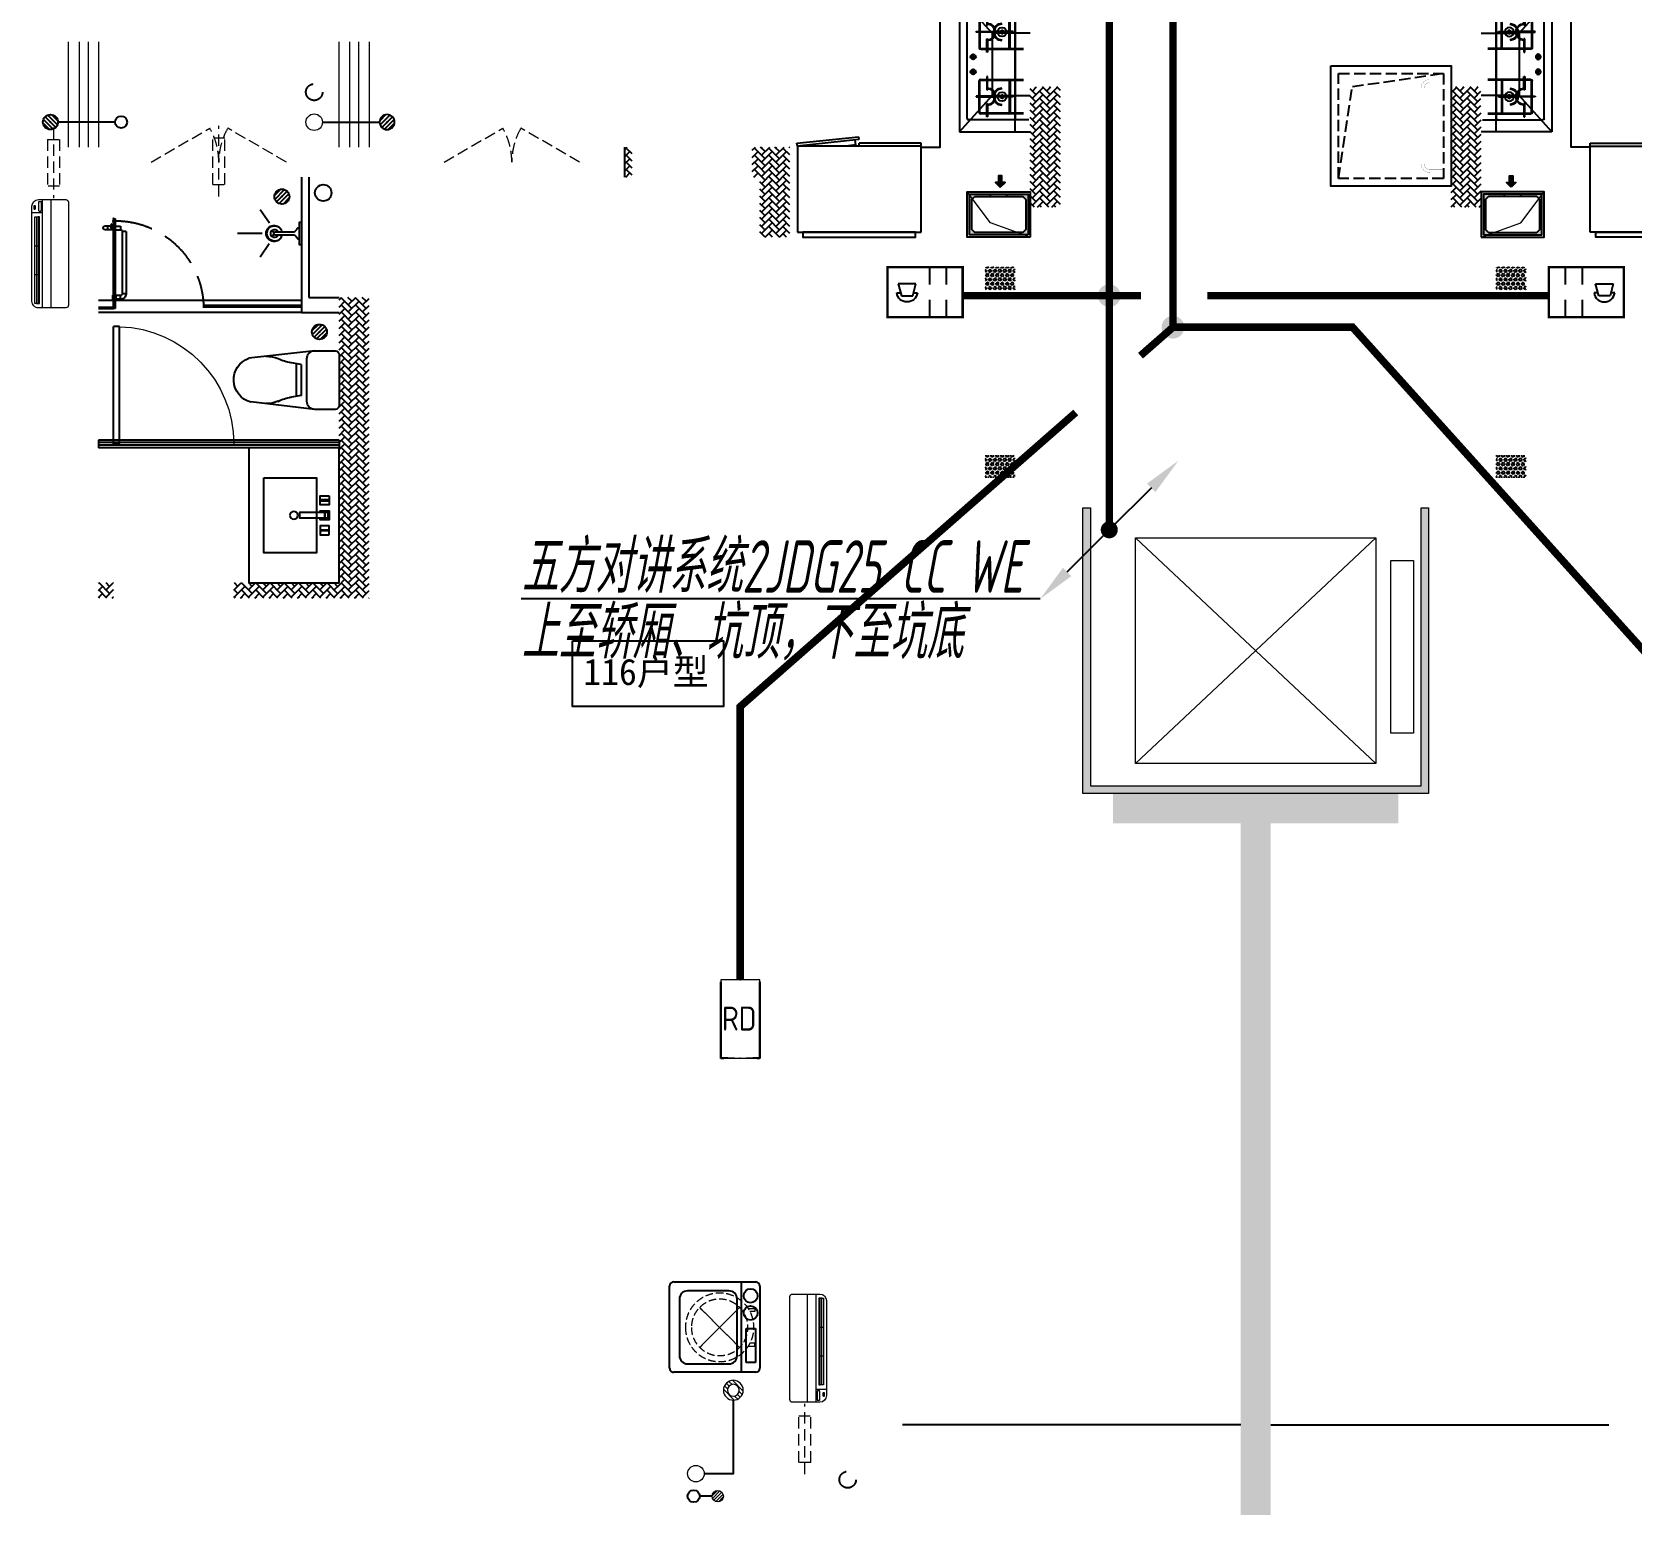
# Model space of a CAD drawing. Extents: x 3002737 to 4077523, y -995787 to -7267.
# Drawn here: x 3436011 to 3446658, y -929243 to -919378 of the extents above; entities that cross this region are included whole.
import ezdxf
from ezdxf.enums import TextEntityAlignment as Align

# ---------------------------------------------------------------- set-up
doc = ezdxf.new("R2010")
doc.units = 0
doc.header["$LTSCALE"] = 1000
doc.header["$MEASUREMENT"] = 0
for name, pattern in [('$1$DASH', [0.35, 0.25, -0.1]), ('__DASH', [0.35, 0.25, -0.1]), ('DASH', [0.35, 0.25, -0.1]), ('HIDDEN', [0.375, 0.25, -0.125])]:
    doc.linetypes.add(name, pattern=pattern)
doc.layers.get('0').update_dxf_attribs({"linetype": 'CONTINUOUS'})
for name, color, linetype in [('!!电气', 1, 'CONTINUOUS'), ('3.5方案汇报，与郭总、侯月琴确定户型_t8$0$2020.03.04 -1安徽标准化洋房户型(UA）_t8_t8$0$看线', 154, 'CONTINUOUS'), ('AH-FURNITURE', 1, 'CONTINUOUS'), ('CURTWALL', 4, 'CONTINUOUS'), ('DIM-照明', 7, 'CONTINUOUS'), ('EQUIP-安防', 3, 'CONTINUOUS'), ('IP-bath&kitchen-JOHNSON', 4, 'CONTINUOUS'), ('LVTRY', 252, 'CONTINUOUS'), ('LWIRE', 4, 'CONTINUOUS'), ('P-bath&kitchen-JOHNSON', 4, 'CONTINUOUS'), ('VPIPE-中水', 122, 'CONTINUOUS'), ('VPIPE-凝结', 150, 'CONTINUOUS'), ('VPIPE-雨水', 4, 'DASH'), ('WIRE-安防', 4, 'CONTINUOUS'), ('WIRE-综合布线', 5, 'DASH'), ('保温', 6, 'CONTINUOUS'), ('建筑-排气道', 252, 'CONTINUOUS')]:
    doc.layers.add(name, color=color, linetype=linetype)
for name, color, linetype, lineweight in [('3.5方案汇报，与郭总、侯月琴确定户型_t8$0$STAIR', 2, 'CONTINUOUS', 18), ('EQUIP-消防', 3, 'CONTINUOUS', 20), ('EQUIP_地漏', 7, 'CONTINUOUS', 18), ('PUB_HATCH', 8, 'CONTINUOUS', 9), ('VPIPE-废水', 31, 'TG_F', 18), ('WINDOW', 146, 'CONTINUOUS', 20), ('填充', 251, 'CONTINUOUS', 5), ('平面-栏杆', 56, 'CONTINUOUS', 15), ('平面-看线', 252, 'CONTINUOUS', 15), ('平面-空调室内机', 176, 'CONTINUOUS', 9), ('平面-空调预留孔', 252, 'CONTINUOUS', 15), ('立面-洞口示意', 252, 'CONTINUOUS', 13), ('粉刷', 251, 'CONTINUOUS', 9)]:
    doc.layers.add(name, color=color, linetype=linetype, lineweight=lineweight)
doc.styles.add('_TEL_DIM', font='SIMPLEX', dxfattribs={"width": 0.8, "height": 3.5, "bigfont": 'HZTXT'})
doc.styles.add('DIM_FONT', font='SIMPLEX', dxfattribs={"width": 0.7, "bigfont": 'GBCBIG'})
doc.styles.add('HZTXT', font='gbeitc.shx', dxfattribs={"width": 0.8, "height": 400, "bigfont": 'hztxt.shx'})
doc.styles.get("Standard").update_dxf_attribs({"font": 'gbenor.shx', "bigfont": 'gbcbig.shx'})
doc.styles.add('TG_LINETYPE', font='SIMPLEX', dxfattribs={"width": 0.8, "height": 3, "bigfont": 'HZTXT'})
doc.styles.add('黑体', font='simhei.ttf')
doc.linetypes.add('TG_F', pattern='A,2,-0.3,["F",TG_LINETYPE,S=0.1,R=0,X=-0.23,Y=-0.15],0', length=2.3)
pattern_1 = [(45, (0, 0), (0, 47.4157523), [100.584, -33.528]), (135, (23.708, 23.708), (3e-15, 47.4157523), [100.584, -33.528])]
pattern_2 = [(90, (0, 0), (-16.49778, 1e-15), [9.525, -19.05]), (210, (0, 0), (8.24889, -14.2874966), [9.525, -19.05]), (150, (6e-16, 9.525), (-8.24889, -14.2874966), [9.525, -19.05])]

# ---------------------------------------------------------------- blocks, each defined once
blk = doc.blocks.new('$lvtry$00000171')
for p, q in [((-74, 11), (-11, 74)), ((-70, -27), (27, 70)), ((-53, -53), (53, 53)), ((-27, -70), (70, 27)), ((11, -74), (74, -11))]:
    blk.add_line(p, q)
blk.add_circle((0, 0), 75)
blk.add_point((0, 0))
blk = doc.blocks.new('DSGDFGF')
blk.add_hatch(color=252).paths.add_polyline_path([(677792, 343576), (677791, 343579), (677783, 343575), (677784, 343572)])
at = {"color": 252}
for p, q in [((677781, 343575), (677793, 343580)), ((677782, 343575), (677782, 343575)), ((677782, 343575), (677784, 343572)), ((677784, 343572), (677793, 343576)), ((677787, 343578), (677787, 343539)), ((677791, 343579), (677793, 343580)), ((677791, 343579), (677793, 343576)), ((677793, 343568), (677782, 343568)), ((677793, 343567), (677782, 343567)), ((677782, 343567), (677782, 343547)), ((677782, 343559), (677784, 343558)), ((677784, 343558), (677782, 343558)), ((677793, 343559), (677791, 343558)), ((677791, 343558), (677793, 343558)), ((677792, 343567), (677792, 343545)), ((676441, 342779), (676376, 342844)), ((676458, 342790), (676387, 342861)), ((676469, 342807), (676404, 342872)), ((676472, 342832), (676429, 342875)), ((677752, 342860), (677792, 342860)), ((677752, 342080), (677752, 342860)), ((677792, 342080), (677792, 342860)), ((676415, 342776), (676373, 342818)), ((676292, 342675), (676292, 342335)), ((676452, 342700), (676317, 342700)), ((676452, 342700), (676892, 342650)), ((676505, 342363), (676505, 342647)), ((676544, 342608), (676622, 342622)), ((676544, 342608), (676544, 342402)), ((676576, 342614), (676576, 342396)), ((676317, 342310), (676452, 342310)), ((676452, 342310), (676879, 342359)), ((676544, 342402), (676622, 342388)), ((677792, 342080), (677752, 342080))]:
    blk.add_line(p, q, dxfattribs=at)
for points in [[(676792, 341855), (676442, 341855), (676442, 341356), (676792, 341356)], [(676357, 341735), (676357, 341675), (676417, 341675), (676417, 341735)], [(676412, 341708), (676412, 341702), (676362, 341702), (676362, 341708)], [(676387, 341585), (676387, 341625), (676367, 341625), (676367, 341585)], [(676387, 341625), (676387, 341585), (676552, 341585), (676552, 341625)], [(676357, 341475), (676357, 341535), (676417, 341535), (676417, 341475)], [(676412, 341502), (676412, 341508), (676362, 341508), (676362, 341502)]]:
    blk.add_lwpolyline(points, close=True, dxfattribs=at)
blk.add_lwpolyline([(676417, 341625), (676417, 341635), (676357, 341635), (676357, 341575), (676417, 341575), (676417, 341585)], dxfattribs=at)
blk.add_circle((676593, 341605), 26, dxfattribs=at)
for centre, radius, start, end in [((677781, 343574), 1, 111.5266, 175.7652), ((677816, 343571), 24, 160.7609, 187.0487), ((677793, 343579), 0.5, 340.7609, 112.533), ((677793, 343579), 1.17, 340.0401, 112.533), ((677814, 343571), 20.6, 160.0401, 190.8473), ((677801, 343574), 20.5, 177.9915, 196.9003), ((677793, 343562), 13.5, 155.1524, 208.9779), ((677782, 343574), 0.5, 112.733, 178.0542), ((677801, 343574), 19.5, 177.4658, 196.2484), ((677796, 343562), 14.6, 161.8973, 193.7147), ((677791, 343560), 9.42, 188.0154, 204.2283), ((677782, 343556), 0.5, 208.9779, 24.2283), ((677781, 343561), 11.7, 335.4186, 349.5177), ((677792, 343555), 0.5, 155.4186, 330.1502), ((677781, 343562), 13.4, 330.1502, 25.0815), ((677781, 343562), 12.4, 343.9451, 21.3478), ((676317, 342675), 25, 90, 180), ((676452, 342647), 53.3, 0, 90), ((676566, 342910), 294, 278.5172, 296.4631), ((676779, 342439), 224, 90, 111.4798), ((676840, 342506), 153, 285.0773, 70.1181), ((676317, 342335), 25, 180, 270), ((676452, 342363), 53.3, 270, 0), ((676566, 342100), 294, 63.5369, 81.4828), ((676779, 342572), 224, 248.5202, 270)]:
    blk.add_arc(centre, radius, start, end, dxfattribs=at)
at = {"color": 252, "lineweight": 13}
blk.add_arc((677772, 342080), 780, 91.4693, 180, dxfattribs=at)
at = {"color": 252, "extrusion": (0, 0, -1)}
blk.add_ellipse((676422, 342825), major_axis=(-35.4, 35.4), ratio=1, start_param=5.497787, end_param=11.780972, dxfattribs=at)
at = {"color": 252}
blk.add_open_spline([(677782, 343547), (677783, 343546), (677785, 343545), (677788, 343549), (677791, 343547), (677792, 343545)], degree=3, knots=[0, 0, 0, 0, 3.066329, 6.218313, 11.124135, 11.124135, 11.124135, 11.124135], dxfattribs=at)
blk.add_point((676422, 342825), dxfattribs=at)
at = {"layer": 'CURTWALL', "color": 252}
for p, q in [((676292, 342105), (677892, 342105)), ((676292, 342105), (676292, 342055)), ((676292, 342089), (677892, 342089)), ((677892, 342105), (677892, 342055)), ((676292, 342072), (677892, 342072)), ((676292, 342055), (677892, 342055))]:
    blk.add_line(p, q, dxfattribs=at)
at = {"layer": 'IP-bath&kitchen-JOHNSON', "color": 252}
for p, q in [((676492, 343855), (676492, 343055)), ((676542, 343855), (676542, 342955)), ((676755, 343549), (676817, 343638)), ((676542, 343554), (676542, 343407)), ((676716, 343491), (676592, 343491)), ((676716, 343470), (676592, 343470)), ((676804, 343480), (676967, 343480)), ((676756, 343412), (676817, 343323)), ((676492, 343055), (676292, 343055)), ((676542, 342955), (676292, 342955)), ((676542, 343035), (677892, 343035)), ((676542, 343000), (677192, 343000)), ((676542, 342990), (677192, 342990)), ((676542, 342955), (677892, 342955)), ((677192, 342990), (677192, 343000)), ((677892, 342990), (677792, 342990)), ((677792, 342980), (677792, 342990)), ((677892, 342980), (677792, 342980))]:
    blk.add_line(p, q, dxfattribs=at)
blk.add_lwpolyline([(676542, 343554), (676558, 343554), (676558, 343407), (676542, 343407)], dxfattribs=at)
for points in [[(676573, 343507, 0.364142), (676558, 343518, 0.020495)], [(676592, 343491, -0.21439), (676573, 343507, -7.649644)], [(676592, 343470, 0.214893), (676573, 343454, 7.649644)], [(676573, 343454, -0.364142), (676558, 343443, -0.020495)]]:
    blk.add_lwpolyline(points, format="xyb", dxfattribs=at)
blk.add_arc((676716, 343480), 10.5, 270.0085, 90.0085, dxfattribs=at)
for centre, major_axis, ratio, start_param, end_param in [((676724, 343480), (0, 53.6), 0.987577, 1.76809, 7.656688), ((676721, 343480), (0, -51), 0.990052, -1.36297, 4.504563), ((676720, 343480), (0, -26.8), 0.994812, -1.167677, 4.309269), ((676707, 343493), (-1.43, 0), 0.85, 4.712389, 10.995574), ((676707, 343468), (-1.43, 0), 0.85, -1.570796, 4.712389), ((676732, 343493), (-1.43, 0), 0.85, 4.712389, 10.995574), ((676732, 343468), (-1.43, 0), 0.85, 4.712389, 10.995574)]:
    blk.add_ellipse(centre, major_axis=major_axis, ratio=ratio, start_param=start_param, end_param=end_param, dxfattribs=at)
at = {"layer": 'LVTRY', "color": 252}
for p, q in [((676292, 341155), (676292, 342055)), ((676292, 342055), (676892, 342055)), ((676892, 342055), (676892, 341155)), ((676892, 341155), (676292, 341155))]:
    blk.add_line(p, q, dxfattribs=at)
at = {"layer": 'P-bath&kitchen-JOHNSON', "color": 252}
for p, q in [((677709, 343494), (677709, 343078)), ((677709, 343494), (677735, 343494)), ((677735, 343494), (677735, 343078)), ((677745, 343529), (677745, 343504)), ((677777, 343529), (677745, 343529)), ((677777, 343504), (677745, 343504)), ((677792, 343567), (677782, 343567)), ((677782, 343567), (677782, 342980)), ((677782, 343542), (677789, 343542)), ((677782, 343512), (677782, 343542)), ((677782, 343512), (677789, 343512)), ((677785, 343542), (677787, 343540)), ((677785, 343523), (677785, 343542)), ((677785, 343531), (677785, 343512)), ((677785, 343512), (677787, 343515)), ((677787, 343525), (677787, 343540)), ((677787, 343525), (677787, 343515)), ((677789, 343542), (677790, 343541)), ((677789, 343540), (677789, 343542)), ((677789, 343515), (677789, 343512)), ((677789, 343512), (677790, 343514)), ((677790, 343540), (677790, 343541)), ((677790, 343515), (677790, 343514)), ((677792, 342980), (677792, 343567)), ((677799, 343529), (677853, 343529)), ((677799, 343504), (677853, 343504)), ((677804, 343542), (677807, 343542)), ((677804, 343542), (677804, 343512)), ((677804, 343512), (677807, 343512)), ((677807, 343542), (677809, 343540)), ((677807, 343542), (677807, 343525)), ((677807, 343512), (677807, 343530)), ((677807, 343512), (677809, 343515)), ((677809, 343515), (677809, 343540)), ((677830, 343504), (677830, 343529)), ((677709, 343078), (677735, 343078)), ((677745, 343042), (677745, 343068)), ((677745, 343068), (677777, 343068)), ((677779, 343070), (677777, 343068)), ((677777, 343068), (677777, 343042)), ((677779, 343070), (677779, 343040)), ((677782, 343070), (677779, 343070)), ((677782, 343070), (677782, 343040)), ((677793, 343070), (677796, 343070)), ((677793, 343040), (677793, 343070)), ((677796, 343040), (677796, 343070)), ((677796, 343070), (677798, 343068)), ((677798, 343042), (677798, 343068)), ((677745, 343042), (677777, 343042)), ((677779, 343040), (677777, 343042)), ((677782, 343040), (677779, 343040)), ((677782, 342980), (677792, 342980)), ((677793, 343040), (677796, 343040))]:
    blk.add_line(p, q, dxfattribs=at)
at = {"layer": 'P-bath&kitchen-JOHNSON', "color": 252, "linetype": 'DASH'}
blk.add_arc((677779, 342978), 586, 89.7967, 179.3922, dxfattribs=at)
at = {"layer": 'P-bath&kitchen-JOHNSON', "color": 252}
blk.add_arc((677845, 343517), 15.3, 304.053, 55.9616, dxfattribs=at)
for centre, major_axis, start_param, end_param in [((677745, 343494), (0, 10.4), 0, 1.570796), ((677745, 343078), (0, 35.7), 1.570796, 3.141593), ((677745, 343078), (0, 10.4), 1.570796, 3.141593)]:
    blk.add_ellipse(centre, major_axis=major_axis, ratio=1, start_param=start_param, end_param=end_param, dxfattribs=at)
at = {"layer": 'LVTRY', "color": 252, "xscale": -0.6666666667107826, "yscale": 0.6666666667107826}
blk.add_blockref('$lvtry$00000171', (676672, 343725), dxfattribs=at)
blk = doc.blocks.new('rtyg7uyhg')
at = {"layer": 'LVTRY'}
for p, q in [((194235, 45489), (193621, 45489)), ((193590, 45458), (193590, 45069)), ((193682, 45407), (193888, 45407)), ((193896, 45430), (193858, 45326)), ((193875, 45316), (193946, 45401)), ((193926, 45440), (193940, 45432)), ((194112, 45407), (194173, 45407)), ((194265, 45069), (194265, 45458)), ((193621, 45131), (193621, 45346)), ((193858, 45326), (193875, 45316)), ((194010, 45346), (194010, 45131)), ((194051, 45131), (194051, 45346)), ((194235, 45346), (194235, 45131)), ((193621, 45039), (194235, 45039)), ((193948, 45069), (193682, 45069)), ((194173, 45069), (194112, 45069))]:
    blk.add_line(p, q, dxfattribs=at)
for centre, radius in [((193866, 45438), 20.5), ((193989, 45438), 20.5), ((194071, 45438), 20.5), ((193815, 45238), 25.6), ((194137, 45238), 25.6)]:
    blk.add_circle(centre, radius, dxfattribs=at)
for centre, radius, start, end in [((193621, 45458), 30.7, 90, 180), ((194235, 45458), 30.7, 360, 90), ((193682, 45346), 61.4, 90, 180), ((193916, 45423), 20.5, 60, 159.4623), ((193930, 45414), 20.5, 320.5377, 60), ((193948, 45346), 61.4, 360, 90), ((194112, 45346), 61.4, 90, 180), ((194173, 45346), 61.4, 360, 90), ((193621, 45069), 30.7, 180, 270), ((193682, 45131), 61.4, 180, 270), ((193948, 45131), 61.4, 270, 360), ((194112, 45131), 61.4, 180, 270), ((194173, 45131), 61.4, 270, 360), ((194235, 45069), 30.7, 270, 360)]:
    blk.add_arc(centre, radius, start, end, dxfattribs=at)
at = {"layer": 'LVTRY', "style": 'DIM_FONT', "width": 0.8, "flags": 9}
for tag in ['YSIZE', 'XSIZE']:
    blk.add_attdef(tag, (193928, 45488), '', height=0.5, rotation=90, dxfattribs=at)
blk = doc.blocks.new('A$C60D053AF')
at = {"layer": 'AH-FURNITURE', "color": 8}
for p, q in [((233, -90), (128, -90)), ((193, -71), (328, -71)), ((193, -91), (328, -91)), ((342, -97), (370, -143)), ((356, -83), (384, -129)), ((233, -110), (128, -110)), ((245, -129), (245, -122)), ((265, -129), (265, -122)), ((255, -281), (255, -251)), ((255, -281), (393, -281)), ((393, -281), (393, -251))]:
    blk.add_line(p, q, dxfattribs=at)
for points in [[(170, -68, 1), (170, -94), (193, -94), (193, -68)], [(234, -251), (414, -251, 0.414214), (424, -241), (424, -111, 0.414214), (414, -101), (234, -101, 0.414214), (224, -111), (224, -241, 0.414214)], [(268, -122), (268, -107, 0.414214), (248, -87), (233, -87), (233, -113), (242, -113), (242, -122)], [(242, -152, 1), (268, -152), (268, -129), (242, -129)], [(384, -161, 1), (402, -143), (386, -127), (368, -145)]]:
    blk.add_lwpolyline(points, format="xyb", close=True, dxfattribs=at)
for centre, radius in [((100, -100), 30), ((255, -152), 15), ((255, -152), 10), ((393, -152), 15), ((393, -152), 10)]:
    blk.add_circle(centre, radius, dxfattribs=at)
for radius in [40, 20]:
    blk.add_arc((328, -111), radius, 45, 90, dxfattribs=at)
blk = doc.blocks.new('A-Kitchen-7')
at = {"layer": 'LVTRY'}
for p, q in [((-519, 780), (-7, 834)), ((-4, 811), (-515, 756)), ((-29, 767), (-35, 806)), ((-7, 834), (-4, 811)), ((-515, 756), (-519, 780)), ((515, 756), (-515, 756)), ((-515, 756), (-515, 40)), ((-486, 761), (-485, 756)), ((-29, 767), (-112, 756)), ((515, 780), (0, 780)), ((0, 756), (0, 780)), ((515, 756), (515, 780)), ((515, 40), (515, 756)), ((-515, 40), (515, 40))]:
    blk.add_line(p, q, dxfattribs=at)
blk.add_lwpolyline([(-469, 40), (-469, 0), (469, 0), (469, 40)], close=True, dxfattribs=at)
blk = doc.blocks.new('FRSDFDGDGDRGDR')
at = {"layer": '平面-空调预留孔', "color": 252}
for p, q in [((699612, 775044), (699612, 775441)), ((699619, 775448), (699746, 775448)), ((699746, 775448), (699746, 775355)), ((699720, 775342), (699720, 775143)), ((699727, 775349), (699740, 775349)), ((699727, 775136), (699740, 775136)), ((699746, 775130), (699746, 775037)), ((699746, 775037), (699619, 775037))]:
    blk.add_line(p, q, dxfattribs=at)
blk.add_lwpolyline([(699766, 775167), (699793, 775154), (699793, 775057), (699766, 775044), (699766, 775018), (699619, 775018, -0.414214), (699593, 775044), (699593, 775441, -0.414214), (699619, 775468), (699766, 775468), (699766, 775441), (699793, 775428), (699793, 775332), (699766, 775318)], format="xyb", close=True, dxfattribs=at)
for centre, radius in [((699740, 775332), 10.6), ((699740, 775243), 15.8), ((699740, 775154), 10.6)]:
    blk.add_circle(centre, radius, dxfattribs=at)
for centre, start, end in [((699619, 775441), 90, 180), ((699727, 775342), 90, 180), ((699740, 775355), 270, 360), ((699727, 775143), 180, 270), ((699740, 775130), 0, 90), ((699619, 775044), 180, 270)]:
    blk.add_arc(centre, 6.6, start, end, dxfattribs=at)
blk = doc.blocks.new('*U153')
h = blk.add_hatch(color=5)
h.set_gradient(color1=(0, 0, 255), rotation=180, tint=1)
h.paths.add_polyline_path([(0, 0), (-6.35, -6.35), (-6.35, -2.159), (-15, -2.159), (-15, 2.159), (-6.35, 2.159), (-6.35, 6.35)])
at = {"color": 0, "linetype": 'Continuous'}
blk.add_lwpolyline([(0, 0), (-6.35, -6.35), (-6.35, -2.159), (-15, -2.159), (-15, 2.159), (-6.35, 2.159), (-6.35, 6.35)], close=True, dxfattribs=at)
blk = doc.blocks.new('GDGDRGDRGRD')
at = {"layer": 'PUB_HATCH'}
blk.add_hatch(color=252, dxfattribs=at).paths.add_polyline_path([(430320, 370174), (430320, 370444), (430180, 370444), (430180, 370429), (430285, 370429), (430305, 370409), (430305, 370209), (430285, 370189), (429965, 370189), (429945, 370209), (429945, 370409), (429965, 370429), (430070, 370429), (430070, 370444), (429930, 370444), (429930, 370174)])
at = {"layer": 'LVTRY', "color": 251}
for p, q in [((430081, 371515), (429865, 371758)), ((430335, 371758), (429865, 371758)), ((429865, 371758), (429865, 370858)), ((430235, 370858), (430235, 371758)), ((430335, 371515), (430081, 371515)), ((430081, 371515), (430081, 371100)), ((429865, 370858), (430081, 371100)), ((430081, 371100), (430335, 371100)), ((429865, 370858), (430335, 370858))]:
    blk.add_line(p, q, dxfattribs=at)
at = {"layer": 'LVTRY'}
for p, q in [((429915, 370948), (429915, 371668)), ((429925, 371678), (430325, 371678)), ((429995, 371628), (429995, 371418)), ((430000, 371628), (430000, 371418)), ((430290, 371638), (430005, 371638)), ((430290, 371633), (430005, 371633)), ((430045, 371658), (430045, 371568)), ((430050, 371658), (430045, 371658)), ((430050, 371568), (430050, 371658)), ((430195, 371418), (430195, 371628)), ((430200, 371418), (430200, 371628)), ((430235, 371668), (430235, 370948)), ((429975, 371526), (430102, 371526)), ((429975, 371521), (429975, 371526)), ((430102, 371521), (429975, 371521)), ((430045, 371568), (430050, 371568)), ((430045, 371388), (430045, 371478)), ((430045, 371478), (430050, 371478)), ((430050, 371478), (430050, 371388)), ((430220, 371526), (430092, 371526)), ((430092, 371526), (430092, 371521)), ((430092, 371521), (430220, 371521)), ((430102, 371526), (430102, 371521)), ((430220, 371521), (430220, 371526)), ((430235, 371100), (430235, 371515)), ((429955, 371339), (429955, 371378)), ((430005, 371413), (430290, 371413)), ((430005, 371408), (430290, 371408)), ((430050, 371388), (430045, 371388)), ((429935, 371358), (429974, 371358)), ((429935, 371258), (429974, 371258)), ((429955, 371239), (429955, 371278)), ((429995, 370988), (429995, 371198)), ((430000, 370988), (430000, 371198)), ((430005, 371208), (430290, 371208)), ((430005, 371203), (430290, 371203)), ((430045, 371228), (430045, 371138)), ((430050, 371228), (430045, 371228)), ((430050, 371138), (430050, 371228)), ((430195, 371198), (430195, 370988)), ((430200, 371198), (430200, 370988)), ((430102, 371096), (429975, 371096)), ((429975, 371096), (429975, 371091)), ((429975, 371091), (430102, 371091)), ((430045, 371138), (430050, 371138)), ((430045, 370958), (430045, 371048)), ((430045, 371048), (430050, 371048)), ((430050, 371048), (430050, 370958)), ((430092, 371091), (430092, 371096)), ((430092, 371096), (430220, 371096)), ((430220, 371091), (430092, 371091)), ((430102, 371091), (430102, 371096)), ((430220, 371096), (430220, 371091)), ((430325, 370938), (429925, 370938)), ((430290, 370983), (430005, 370983)), ((430290, 370978), (430005, 370978)), ((430050, 370958), (430045, 370958))]:
    blk.add_line(p, q, dxfattribs=at)
at = {"layer": 'LVTRY', "color": 252}
for p, q in [((430070, 370429), (430070, 370444)), ((430180, 370429), (430180, 370444))]:
    blk.add_line(p, q, dxfattribs=at)
at = {"layer": 'LVTRY'}
blk.add_lwpolyline([(429609, 370758), (429735, 370758), (429735, 371758), (427635, 371758)], dxfattribs=at)
at = {"layer": 'LVTRY', "color": 252}
for points in [[(430335, 370159), (429915, 370159), (429915, 370459), (430335, 370459)], [(430320, 370174), (429930, 370174), (429930, 370444), (430320, 370444)], [(429965, 370429), (430285, 370429), (430305, 370409), (430305, 370209), (430285, 370189), (429965, 370189), (429945, 370209), (429945, 370409), (429965, 370429)]]:
    blk.add_lwpolyline(points, close=True, dxfattribs=at)
at = {"layer": 'LVTRY'}
for centre, radius in [((430147, 371523), 29.7), ((430147, 371523), 11.7), ((429955, 371358), 17), ((429955, 371258), 17), ((430147, 371093), 29.7), ((430147, 371093), 11.7)]:
    blk.add_circle(centre, radius, dxfattribs=at)
for centre, radius, start, end in [((429925, 371668), 10, 90, 180), ((430005, 371628), 10, 90, 180), ((430005, 371628), 5, 90, 180), ((430047, 371523), 56.7, 2.2742, 87.7258), ((430147, 371523), 56.7, 92.2742, 177.7258), ((430190, 371628), 10, 0, 90), ((430190, 371628), 5, 0, 90), ((430225, 371668), 10, 0, 90), ((430047, 371523), 52.2, 2.4704, 87.5296), ((430047, 371523), 56.7, 272.2742, 357.7258), ((430047, 371523), 52.2, 272.4704, 357.5296), ((430147, 371523), 56.7, 182.2742, 267.7258), ((430147, 371523), 52.2, 92.4704, 177.5296), ((430147, 371523), 52.2, 182.4704, 267.5296), ((430005, 371418), 10, 180, 270), ((430005, 371418), 5, 180, 270), ((430190, 371418), 5, 270, 0), ((430190, 371418), 10, 270, 0), ((430005, 371198), 10, 90, 180), ((430005, 371198), 5, 90, 180), ((430190, 371198), 10, 0, 90), ((430190, 371198), 5, 0, 90), ((430047, 371093), 56.7, 2.2742, 87.7258), ((430047, 371093), 52.2, 2.4704, 87.5296), ((430047, 371093), 56.7, 272.2742, 357.7258), ((430047, 371093), 52.2, 272.4704, 357.5296), ((430147, 371093), 56.7, 92.2742, 177.7258), ((430147, 371093), 56.7, 182.2742, 267.7258), ((430147, 371093), 52.2, 92.4704, 177.5296), ((430147, 371093), 52.2, 182.4704, 267.5296), ((429925, 370948), 10, 180, 270), ((430005, 370988), 10, 180, 270), ((430005, 370988), 5, 180, 270), ((430190, 370988), 5, 270, 0), ((430190, 370988), 10, 270, 0), ((430225, 370948), 10, 270, 0)]:
    blk.add_arc(centre, radius, start, end, dxfattribs=at)
at = {"layer": '立面-洞口示意', "color": 252}
blk.add_lwpolyline([(430335, 370159), (430071, 370253), (429915, 370459)], dxfattribs=at)
at = {"xscale": -1, "rotation": 270}
blk.add_blockref('FRSDFDGDGDRGDR', (-345583, -327434), dxfattribs=at)
at = {"xscale": -1}
blk.add_blockref('rtyg7uyhg', (622600, 326770), dxfattribs=at)
at = {"rotation": 270}
blk.add_blockref('A$C60D053AF', (430335, 372358), dxfattribs=at)
at = {"layer": 'LVTRY', "color": 1, "extrusion": (0, 0, -1), "xscale": -0.7999999999883585, "yscale": 0.7999999999883585, "zscale": -0.7999999999883585}
blk.add_blockref('A-Kitchen-7', (-429197, 370159), dxfattribs=at)
at = {"layer": '建筑-排气道', "xscale": -5, "yscale": 5, "zscale": 5, "rotation": 90}
blk.add_blockref('*U153', (430135, 370491), dxfattribs=at)
blk = doc.blocks.new('GDFGDGRD')
at = {"layer": '保温', "linetype": 'ByBlock', "ltscale": 10}
h = blk.add_hatch(dxfattribs=at)
h.set_pattern_fill('AR-HBONE', color=251, scale=55)
h.set_pattern_definition(pattern_1)
h.paths.add_polyline_path([(431617, 372624), (431817, 372624), (431817, 373424), (431617, 373424)])
h = blk.add_hatch(dxfattribs=at)
h.set_pattern_fill('AR-HBONE', color=251, scale=55)
h.set_pattern_definition(pattern_1)
h.paths.add_polyline_path([(434617, 372624), (434417, 372624), (434416, 373424), (434616, 373424)])
h = blk.add_hatch(dxfattribs=at)
h.set_pattern_fill('AR-HBONE', color=251, scale=55)
h.set_pattern_definition(pattern_1)
h.paths.add_polyline_path([(428967, 372824), (428967, 373024), (428917, 373024), (428917, 372824)])
h = blk.add_hatch(dxfattribs=at)
h.set_pattern_fill('AR-HBONE', color=251, scale=55)
h.set_pattern_definition(pattern_1)
h.paths.add_polyline_path([(429817, 372824), (429817, 373024), (429767, 373024), (429767, 372824)])
h = blk.add_hatch(dxfattribs=at)
h.set_pattern_fill('AR-HBONE', color=251, scale=55)
h.set_pattern_definition(pattern_1)
h.paths.add_polyline_path([(430018, 372424), (430017, 373024), (429817, 373024), (429818, 372424)])
at = {"layer": '保温', "linetype": 'Continuous', "ltscale": 10}
h = blk.add_hatch(dxfattribs=at)
h.set_pattern_fill('HEX', color=251, scale=10, angle=90, style=0)
h.set_pattern_definition(pattern_2)
h.paths.add_polyline_path([(431317, 372074), (431517, 372074), (431517, 372224), (431317, 372224)])
h = blk.add_hatch(dxfattribs=at)
h.set_pattern_fill('HEX', color=251, scale=10, angle=90, style=0)
h.set_pattern_definition(pattern_2)
h.paths.add_polyline_path([(434917, 372074), (434717, 372074), (434716, 372224), (434916, 372224)])
at = {"layer": '保温', "linetype": 'ByBlock', "ltscale": 10}
h = blk.add_hatch(dxfattribs=at)
h.set_pattern_fill('AR-HBONE', color=251, scale=55)
h.set_pattern_definition(pattern_1)
h.paths.add_polyline_path([(427217, 370024), (427217, 372024), (427017, 372024), (427017, 370024)])
at = {"layer": '保温', "linetype": 'Continuous', "ltscale": 10}
h = blk.add_hatch(dxfattribs=at)
h.set_pattern_fill('HEX', color=251, scale=10, angle=90, style=0)
h.set_pattern_definition(pattern_2)
h.paths.add_polyline_path([(431317, 370824), (431517, 370824), (431517, 370974), (431317, 370974)])
h = blk.add_hatch(dxfattribs=at)
h.set_pattern_fill('HEX', color=251, scale=10, angle=90, style=0)
h.set_pattern_definition(pattern_2)
h.paths.add_polyline_path([(434917, 370824), (434717, 370824), (434716, 370974), (434916, 370974)])
at = {"layer": '保温', "linetype": 'ByBlock', "ltscale": 10}
h = blk.add_hatch(dxfattribs=at)
h.set_pattern_fill('AR-HBONE', color=251, scale=55)
h.set_pattern_definition(pattern_1)
h.paths.add_polyline_path([(425517, 370024), (425517, 370124), (425417, 370124), (425417, 370024)])
h = blk.add_hatch(dxfattribs=at)
h.set_pattern_fill('AR-HBONE', color=251, scale=55)
h.set_pattern_definition(pattern_1)
h.paths.add_polyline_path([(427017, 370024), (427017, 370124), (426317, 370124), (426317, 370024)])
at = {"layer": '保温', "linetype": 'Continuous', "ltscale": 10}
h = blk.add_hatch(dxfattribs=at)
h.set_pattern_fill('HEX', color=251, scale=10, angle=90, style=0)
h.set_pattern_definition([(90, (-70765.891, -151624.736), (-16.49778, 1e-15), [9.525, -19.05]), (210, (-70765.891, -151624.736), (8.24889, -14.2874966), [9.525, -19.05]), (150, (-70765.891, -151615.211), (-8.24889, -14.2874966), [9.525, -19.05])])
h.paths.add_polyline_path([(434067, 368524), (434067, 368724), (432167, 368724), (432167, 368524)])
h = blk.add_hatch(dxfattribs=at)
h.set_pattern_fill('HEX', color=251, scale=10, angle=90, style=0)
h.set_pattern_definition([(90, (-70765.891, -152124.736), (-16.49778, 1e-15), [9.525, -19.05]), (210, (-70765.891, -152124.736), (8.24889, -14.2874966), [9.525, -19.05]), (150, (-70765.891, -152115.211), (-8.24889, -14.2874966), [9.525, -19.05])])
h.paths.add_polyline_path([(433017, 363924), (433217, 363924), (433217, 368524), (433017, 368524)])
at = {"layer": '保温', "color": 251, "linetype": 'ByBlock', "ltscale": 10}
blk.add_line((428917, 373024), (428917, 372824), dxfattribs=at)
blk = doc.blocks.new('A$C001338C2')
at = {"color": 8}
for p, q in [((845, 304), (55, 304)), ((109, 215), (109, 304)), ((0, 249), (0, 22)), ((900, 22), (900, 249)), ((22, 0), (878, 0))]:
    blk.add_line(p, q, dxfattribs=at)
at = {"color": 8, "lineweight": 5}
for p, q in [((865, 279), (144, 279)), ((144, 279), (144, 266)), ((387, 279), (144, 279)), ((144, 279), (144, 253)), ((387, 240), (387, 279)), ((865, 279), (622, 279)), ((622, 279), (622, 240)), ((865, 253), (865, 279)), ((900, 215), (0, 215)), ((900, 143), (0, 143)), ((144, 266), (865, 266)), ((144, 240), (144, 253)), ((144, 253), (865, 253)), ((865, 240), (144, 240)), ((622, 240), (387, 240)), ((865, 266), (865, 240))]:
    blk.add_line(p, q, dxfattribs=at)
at = {"color": 8}
for points in [[(73, 275), (57, 275, -0.414214), (51, 281), (51, 283, -0.414214), (57, 289), (73, 289, -0.414214), (79, 283), (79, 281, -0.414214)], [(89, 226), (22, 226, -0.414214), (17, 232), (17, 243, -0.414214), (22, 249), (89, 249, -0.414214), (95, 243), (95, 232, -0.414214)]]:
    blk.add_lwpolyline(points, format="xyb", close=True, dxfattribs=at)
for centre, radius, start, end in [((55, 249), 55, 90, 180), ((845, 249), 55, 360, 90), ((22, 22), 22, 180, 270), ((878, 22), 22, 270, 360)]:
    blk.add_arc(centre, radius, start, end, dxfattribs=at)
blk = doc.blocks.new('dongkong')
at = {"layer": '平面-空调预留孔', "color": 8, "linetype": 'HIDDEN', "ltscale": 0.3}
for p, q in [((-603836, 210821), (-603836, 210511)), ((-603836, 210821), (-603756, 210821)), ((-603796, 210900), (-603796, 210431)), ((-603756, 210821), (-603756, 210511))]:
    blk.add_line(p, q, dxfattribs=at)
blk.add_lwpolyline([(-603756, 210511), (-603836, 210511)], dxfattribs=at)
blk = doc.blocks.new('$TwtSys$00000141')
at = {"color": 252}
for p, q in [((-47, 4), (-5, 46)), ((-47, 4), (-5, 46)), ((-44, -18), (18, 44)), ((-44, -18), (18, 44)), ((-33, -33), (33, 33)), ((-33, -33), (33, 33)), ((-16, -44), (44, 16)), ((-16, -44), (44, 16)), ((6, -46), (46, -6)), ((6, -46), (46, -6))]:
    blk.add_line(p, q, dxfattribs=at)
blk.add_circle((0, 0), 47, dxfattribs=at)
blk.add_circle((0, 0), 47, dxfattribs=at)
blk = doc.blocks.new('RECTANG')
for p, q in [((1, 1), (0, 1)), ((0, 1), (0, 0)), ((1, 0), (1, 1)), ((0, 0), (1, 0))]:
    blk.add_line(p, q)
blk = doc.blocks.new('洗衣机')
at = {"layer": 'LVTRY'}
for p, q in [((3790994, 243445), (3790994, 242899)), ((3791567, 243472), (3791021, 243472)), ((3791117, 243472), (3791117, 242872)), ((3791199, 243413), (3791475, 243413)), ((3791595, 242899), (3791595, 243445)), ((3791145, 242982), (3791145, 243358)), ((3791529, 243358), (3791529, 242982)), ((3791021, 242872), (3791567, 242872)), ((3791475, 242928), (3791199, 242928))]:
    blk.add_line(p, q, dxfattribs=at)
at = {"layer": 'LVTRY', "extrusion": (0, 0, -1)}
for centre, major_axis, start_param, end_param in [((3791021, 243445), (0, 27.6), -1.570796, 0), ((3791055, 243380), (0, 46.9), 3.141593, 9.424778), ((3791199, 243358), (0, 54.7), 4.712389, 6.283185), ((3791475, 243358), (0, 54.7), 0, 1.570796), ((3791567, 243445), (0, 27.6), 0, 1.570796), ((3791055, 243266), (0, 46.9), 3.141593, 9.424778), ((3791199, 242982), (0, 54.7), 3.141593, 4.712389), ((3791475, 242982), (0, 54.7), 1.570796, 3.141593), ((3791021, 242899), (0, 27.6), 3.141593, 4.712389), ((3791567, 242899), (0, 27.6), 1.570796, 3.141593)]:
    blk.add_ellipse(centre, major_axis=major_axis, ratio=0.986385, start_param=start_param, end_param=end_param, dxfattribs=at)
at = {"layer": 'LVTRY', "xscale": 63.25620569481588, "yscale": 224.5369532744355, "zscale": 64.12934308941763, "rotation": 180}
blk.add_blockref('RECTANG', (3791085, 243162), dxfattribs=at)
blk = doc.blocks.new('$TwtSys$00000543')
at = {"color": 252}
for p, q in [((-94, -9), (9, 94)), ((-9, -94), (94, 9)), ((12, 55), (42, 84)), ((40, 40), (66, 66)), ((55, 12), (84, 42)), ((-84, -42), (-55, -12)), ((-66, -66), (-40, -40)), ((-42, -84), (-12, -55))]:
    blk.add_line(p, q, dxfattribs=at)
for radius in [94, 56.4]:
    blk.add_circle((0, 0), radius, dxfattribs=at)
blk = doc.blocks.new('dnfhfn')
at = {"color": 252, "linetype": '$1$DASH', "ltscale": 0.2}
for p, q in [((102, 463, 0), (122, 463, 0)), ((102, 417, 0), (102, 463, 0)), ((122, 463, 0), (122, 429, 0)), ((353, 463, 0), (333, 463, 0)), ((333, 463, 0), (333, 429, 0)), ((353, 417, 0), (353, 463, 0))]:
    blk.add_line(p, q, dxfattribs=at)
at = {"color": 252, "linetype": '$1$DASH', "ltscale": 0.2, "elevation": 0}
for points in [[(95, 360), (95, 360), (360, 95), (360, 95)], [(360, 360), (95, 95), (95, 95), (360, 360)]]:
    blk.add_lwpolyline(points, close=True, dxfattribs=at)
at = {"color": 252, "linetype": '$1$DASH', "ltscale": 0.2}
for radius in [228, 188]:
    blk.add_circle((228, 228, 0), radius, dxfattribs=at)
blk = doc.blocks.new('A$C5F341E43')
at = {"layer": '填充'}
h = blk.add_hatch(dxfattribs=at)
h.set_pattern_fill('隔热材料02', color=252, scale=100, style=0)
h.set_pattern_definition([(0, (-1161708.397, -603838.63), (0, 50), []), (0, (-1161708.397, -603821.964), (0, 50), []), (270, (-1161664.656, -603813.333), (50, -9e-15), [5.01775, -44.98225]), (270, (-1161702.115, -603813.333), (50, -9e-15), [5.01775, -44.98225]), (90, (-1161676.603, -603847.26), (-50, 3e-15), [5.01775, -44.98225]), (90, (-1161690.17, -603847.26), (-50, 3e-15), [5.01775, -44.98225]), (180, (-1161658.373, -603855.3), (-6e-15, -50), [50.02425, 0.02425]), (135, (-1161672.33, -603852.79), (3e-15, 49.99987405), [4.268, -66.44275]), (116.56505, (-1161625.348, -603849.77), (0.00011283, 49.99993342), [2.805, -108.9985]), (116.56505, (-1161675.348, -603849.77), (0.00011283, 49.99993342), [2.805, -108.9985]), (153.43495, (-1161617.313, -603855.298), (-0.0001128, 49.9999334), [5.61, -106.1935]), (153.43495, (-1161667.313, -603855.298), (-0.0001128, 49.9999334), [5.61, -106.1935]), (63.43495, (-1161626.603, -603842.244), (-0.00011283, 49.99993342), [26.714, -85.0895]), (63.43495, (-1161676.603, -603842.244), (-0.00011283, 49.99993342), [26.714, -85.0895]), (116.56505, (-1161614.656, -603813.333), (0.00011283, 49.99993342), [2.805, -108.9985]), (116.56505, (-1161664.656, -603813.333), (0.00011283, 49.99993342), [2.805, -108.9985]), (135, (-1161665.91, -603810.824), (3e-15, 49.99987405), [4.268, -66.44275]), (153.43495, (-1161618.93, -603807.806), (-0.0001128, 49.9999334), [5.61, -106.1935]), (153.43495, (-1161668.93, -603807.806), (-0.0001128, 49.9999334), [5.61, -106.1935]), (45, (-1161700.86, -603810.824), (0, 49.99987405), [4.268, -66.44275]), (63.43495, (-1161652.115, -603813.333), (-0.00011283, 49.99993342), [2.805, -108.9985]), (63.43495, (-1161702.115, -603813.333), (-0.00011283, 49.99993342), [2.805, -108.9985]), (26.56505, (-1161647.842, -603807.806), (0.0001128, 49.9999334), [5.61, -106.1935]), (26.56505, (-1161697.842, -603807.806), (0.0001128, 49.9999334), [5.61, -106.1935]), (116.56505, (-1161640.168, -603842.244), (0.00011283, 49.99993342), [26.714, -85.0895]), (116.56505, (-1161690.168, -603842.244), (0.00011283, 49.99993342), [26.714, -85.0895]), (45, (-1161694.44, -603852.79), (0, 49.99987405), [4.268, -66.44275]), (63.43495, (-1161641.422, -603849.77), (-0.00011283, 49.99993342), [2.805, -108.9985]), (63.43495, (-1161691.422, -603849.77), (-0.00011283, 49.99993342), [2.805, -108.9985]), (26.56505, (-1161649.46, -603855.298), (0.0001128, 49.9999334), [5.61, -106.1935]), (26.56505, (-1161699.46, -603855.298), (0.0001128, 49.9999334), [5.61, -106.1935])])
h.paths.add_polyline_path([(13600, 6800), (13650, 6800), (13650, 4900), (11350, 4900), (11350, 6800), (11400, 6800), (11400, 4950), (13600, 4950)])
at = {"color": 252}
for points in [[(13000, 9740), (13800, 9740), (13800, 8940), (13000, 8940)], [(7953, 5914), (8959, 5914), (8959, 5478), (7953, 5478)]]:
    blk.add_lwpolyline(points, close=True, dxfattribs=at)
at = {"color": 252, "linetype": '__DASH', "ltscale": 0.3}
blk.add_lwpolyline([(13050, 9690), (13750, 9690), (13750, 8990), (13050, 8990)], close=True, dxfattribs=at)
blk.add_lwpolyline([(13050, 8990), (13143, 9602), (13750, 9690)], dxfattribs=at)
at = {"color": 252, "linetype": '__DASH', "ltscale": 0.2, "const_width": 1}
for points in [[(13750, 9650), (13660, 9650, 0.414214), (13600, 9590), (13600, 9090, 0.414214), (13660, 9030), (13750, 9030)], [(13750, 9630), (13660, 9630, 0.414214), (13620, 9590), (13620, 9090, 0.414214), (13660, 9050), (13750, 9050)]]:
    blk.add_lwpolyline(points, format="xyb", dxfattribs=at)
at = {"layer": '3.5方案汇报，与郭总、侯月琴确定户型_t8$0$2020.03.04 -1安徽标准化洋房户型(UA）_t8_t8$0$看线', "color": 252, "ltscale": 10}
for p, q in [((12400, 700), (10150, 700)), ((12600, 700), (14850, 700))]:
    blk.add_line(p, q, dxfattribs=at)
at = {"layer": '3.5方案汇报，与郭总、侯月琴确定户型_t8$0$STAIR', "color": 252}
for p, q in [((13300, 6600), (11700, 5100)), ((11700, 6600), (13300, 5100))]:
    blk.add_line(p, q, dxfattribs=at)
for points in [[(11700, 5100), (11700, 6600), (13300, 6600), (13300, 5100)], [(13400, 5300), (13400, 6450), (13550, 6450), (13550, 5300)]]:
    blk.add_lwpolyline(points, close=True, dxfattribs=at)
at = {"layer": 'VPIPE-中水', "color": 252, "linetype": 'Continuous'}
blk.add_circle((6295, 8895), 55, dxfattribs=at)
at = {"layer": 'VPIPE-凝结', "color": 252, "ltscale": 0.1}
for p, q in [((4910, 9366), (4530, 9366)), ((6290, 9366), (6670, 9366))]:
    blk.add_line(p, q, dxfattribs=at)
for points in [[(8830, 375), (9024, 375), (9024, 864)], [(8882, 225), (8800, 225)]]:
    blk.add_lwpolyline(points, dxfattribs=at)
at = {"layer": 'VPIPE-凝结', "color": 252}
for centre in [(4950, 9366), (8760, 225)]:
    blk.add_circle(centre, 40, dxfattribs=at)
at = {"layer": 'VPIPE-废水', "color": 252}
for centre in [(6235, 9365), (8775, 375)]:
    blk.add_circle(centre, 55, dxfattribs=at)
at = {"layer": 'VPIPE-雨水', "color": 252}
for centre in [(6235, 9565), (9785, 335)]:
    blk.add_circle(centre, 55, dxfattribs=at)
at = {"layer": 'WINDOW', "color": 252, "linetype": 'DASH', "ltscale": 0.3}
for points in [[(5150, 9100), (5540, 9325, -0.131605), (5600, 9100)], [(6050, 9100), (5660, 9325, 0.131605), (5600, 9100)], [(7100, 9100), (7490, 9325, -0.131605), (7550, 9100)], [(8000, 9100), (7610, 9325, 0.131605), (7550, 9100)]]:
    blk.add_lwpolyline(points, format="xyb", dxfattribs=at)
at = {"layer": '填充', "color": 252}
blk.add_lwpolyline([(13600, 6800), (13650, 6800), (13650, 4900), (11350, 4900), (11350, 6800), (11400, 6800), (11400, 4950), (13600, 4950)], close=True, dxfattribs=at)
at = {"layer": '平面-栏杆', "color": 252}
for points in [[(4670, 9900), (4670, 9200)], [(4730, 9900), (4730, 9200)], [(6470, 9900), (6470, 9200)], [(6530, 9900), (6530, 9200)]]:
    blk.add_lwpolyline(points, dxfattribs=at)
at = {"layer": '平面-看线', "color": 252}
for p, q in [((4600, 9200), (4600, 9900)), ((6400, 9200), (6400, 9900))]:
    blk.add_line(p, q, dxfattribs=at)
for points in [[(4800, 9900), (4800, 9200)], [(6600, 9900), (6600, 9200)]]:
    blk.add_lwpolyline(points, dxfattribs=at)
at = {"color": 252}
for name, p in [('GDGDRGDRGRD', (-419335, -361558)), ('GDFGDGRD', (-420617, -363824))]:
    blk.add_blockref(name, p, dxfattribs=at)
at = {"color": 252, "xscale": -1}
for name, p in [('GDGDRGDRGRD', (444335, -361558)), ('DSGDFGF', (682692, -334855))]:
    blk.add_blockref(name, p, dxfattribs=at)
at = {"layer": 'EQUIP_地漏', "color": 252, "xscale": -0.7000000000000001, "yscale": 0.7000000000000001, "zscale": 0.7}
blk.add_blockref('$TwtSys$00000543', (9024, 930), dxfattribs=at)
at = {"layer": 'EQUIP_地漏', "color": 252, "xscale": -0.8, "yscale": -0.8, "zscale": 0.8, "rotation": 180}
blk.add_blockref('$TwtSys$00000141', (8920, 225), dxfattribs=at)
at = {"layer": 'LVTRY', "color": 252, "yscale": 0.6666666667107825}
for p, xscale, rotation in [((4480, 9366), 0.6666666667107825, 269.9999999939778), ((6720, 9366), -0.6666666667107825, 90.00000000602213)]:
    blk.add_blockref('$lvtry$00000171', p, dxfattribs=dict(at, xscale=xscale, rotation=rotation))
at = {"layer": '平面-空调室内机', "color": 252, "ltscale": 0.3}
blk.add_blockref('dongkong', (608296, -201571), dxfattribs=at)
at = {"layer": '平面-空调室内机', "color": 252, "ltscale": 0.3, "xscale": -1, "rotation": 180}
blk.add_blockref('dongkong', (609396, 219771), dxfattribs=at)
at = {"layer": '平面-空调室内机', "color": 252, "ltscale": 0.3, "rotation": 180}
blk.add_blockref('dongkong', (-594296, 211271), dxfattribs=at)
at = {"layer": '平面-空调预留孔', "color": 252}
for p, xscale, yscale, zscale, rotation in [((4600, 8850), -0.8000000000465648, 0.8000000000465648, 0.8000000000465646, 89.99999976656984), ((9400, 850), -0.800000000046565, 0.800000000046565, 0.800000000046565, 269.9999997665698)]:
    blk.add_blockref('A$C001338C2', p, dxfattribs=dict(at, xscale=xscale, yscale=yscale, zscale=zscale, rotation=rotation))
at = {"layer": '平面-空调预留孔', "color": 252, "xscale": -1, "rotation": 270}
blk.add_blockref('dnfhfn', (8705, 1120, 0), dxfattribs=at)
at = {"layer": '粉刷', "color": 252, "xscale": -1}
blk.add_blockref('洗衣机', (3800194, -241822), dxfattribs=at)
at = {"color": 252, "style": '黑体'}
blk.add_text('116户型', height=175, dxfattribs=at).set_placement((8025, 5621))
blk = doc.blocks.new('$equip$00002771')
for p, q in [((-0.65, 0.65), (-0.65, 0)), ((0.65, 0.65), (-0.65, 0.65)), ((0.65, 0), (0.65, 0.65)), ((-0.65, 0), (0.65, 0))]:
    blk.add_line(p, q)
at = {"const_width": 0.04}
blk.add_lwpolyline([(-0.65, 0.65), (-0.65, 0), (0.65, 0), (0.65, 0.65), (-0.65, 0.65), (-0.65, 0)], dxfattribs=at)
for p in [(0, 0.65), (-0.65, 0.325), (0.65, 0.325), (0, 0)]:
    blk.add_point(p)
at = {"color": 7}
blk.add_attdef('$TEXT$', text='', height=0.4, dxfattribs=at).set_placement((0.006, 0.343), align=Align.MIDDLE_CENTER)
at = {"color": 7, "flags": 1}
for tag, height, p in [('B', 0.4, (0.905, 0.246)), ('A', 0.00002, (0, 0))]:
    blk.add_attdef(tag, text='', height=height, dxfattribs=at).set_placement(p, align=Align.MIDDLE_CENTER)
blk = doc.blocks.new('$equip$00002628')
at = {"linetype": 'Continuous'}
for p, q in [((-0.625, 0.415), (0.625, 0.415)), ((-0.625, -0.415), (-0.625, 0.415)), ((0.071, 0.129), (0.071, 0.415)), ((0.35, 0.129), (0.35, 0.415)), ((0.625, 0.415), (0.625, -0.415)), ((-0.472, 0.01), (-0.409, 0.01)), ((-0.446, -0.138), (-0.395, 0.058)), ((-0.395, 0.058), (-0.395, 0.058)), ((-0.395, 0.058), (-0.206, 0.058)), ((-0.206, 0.058), (-0.155, -0.138)), ((-0.191, 0.01), (-0.129, 0.01)), ((-0.155, -0.138), (-0.446, -0.138)), ((0.071, -0.415), (0.071, -0.129)), ((0.35, -0.415), (0.35, -0.129)), ((0.625, -0.415), (-0.625, -0.415))]:
    blk.add_line(p, q, dxfattribs=at)
at = {"const_width": 0.04}
blk.add_lwpolyline([(-0.625, 0.415), (0.625, 0.415), (0.625, -0.415), (-0.625, -0.415), (-0.625, 0.415), (0.625, 0.415)], dxfattribs=at)
at = {"linetype": 'Continuous'}
blk.add_arc((-0.3, -0.011), 0.173, 6.9897, 173.0103, dxfattribs=at)
for p in [(0, 0.415), (-0.625, 0), (0.625, 0), (0, -0.415)]:
    blk.add_point(p)
at = {"color": 7, "style": '_TEL_DIM', "flags": 1}
blk.add_attdef('A', text='', height=0.000025, dxfattribs=at).set_placement((0, 0), align=Align.MIDDLE_CENTER)
blk = doc.blocks.new('$TelecSys$00000080')
for p, q in [((-0.7, -0.7), (0, 0)), ((0.104, 0.104), (0.104, 0.104)), ((-0.104, -0.104), (-0.104, -0.104))]:
    blk.add_line(p, q)
at = {"const_width": 0.142}
blk.add_lwpolyline([(0.071, 0, 1), (-0.071, 0, 1)], format="xyb", close=True, dxfattribs=at)
blk.add_solid([(-0.63, -0.77), (-0.77, -0.63), (-1.15, -1.15)])
at = {"width": 0.8, "flags": 9}
blk.add_attdef('A', (0, 0), '', height=0.00002, rotation=180, dxfattribs=at)
blk = doc.blocks.new('$TelecSys$00000079')
for p, q in [((0.7, 0.7), (0, 0)), ((0.104, 0.104), (0.104, 0.104)), ((-0.104, -0.104), (-0.104, -0.104))]:
    blk.add_line(p, q)
at = {"const_width": 0.142}
blk.add_lwpolyline([(-0.071, 0, 1), (0.071, 0, 1)], format="xyb", close=True, dxfattribs=at)
blk.add_solid([(0.63, 0.77), (0.77, 0.63), (1.15, 1.15)])
at = {"width": 0.8, "flags": 9}
blk.add_attdef('A', (0, 0), '', height=0.00002, dxfattribs=at)

msp = doc.modelspace()

# ---------------------------------------------------------------- hatches: boundary and pattern name
at = {"layer": '!!电气'}
h = msp.add_hatch(color=0, dxfattribs=at)
edge = h.paths.add_edge_path()
edge.add_arc((3443180, -921131.7), 75.5, -89.96552, 270.03448)
h = msp.add_hatch(color=0, dxfattribs=at)
edge = h.paths.add_edge_path()
edge.add_arc((3443603.7, -921342), 75.5, -89.96552, 270.03448)

# ---------------------------------------------------------------- linework, layer by layer
msp.add_line((3442720, -923149.5), (3439266.4, -923149.5), dxfattribs=at)
at = {"layer": 'WIRE-安防', "color": 6, "const_width": 50}
for points in [[(3443180, -918275.3), (3443180, -921131.7)], [(3442204.3, -921131.7), (3443390, -921131.7)], [(3443180, -921131.7), (3443180, -922689.5)], [(3443833.1, -921131.7), (3446104.3, -921131.7)]]:
    msp.add_lwpolyline(points, dxfattribs=at)
at = {"layer": 'WIRE-综合布线', "color": 4, "const_width": 50}
for points in [[(3443603.7, -918168.9), (3443603.7, -921342)], [(3443603.7, -921342), (3443387.7, -921531.4)], [(3447584.3, -925683.2), (3447584.3, -924435.8), (3444798.6, -921342), (3443603.7, -921342)], [(3442956.7, -921909.1), (3440724.3, -923865.5), (3440724.3, -925683.2)]]:
    msp.add_lwpolyline(points, dxfattribs=at)

# ---------------------------------------------------------------- block references
at = {"layer": '!!电气'}
msp.add_blockref('A$C5F341E43', (3431654.3, -929343.2), dxfattribs=at)
at = {"layer": 'EQUIP-安防', "color": 6, "yscale": 400, "zscale": 400, "rotation": 180}
for p, xscale in [((3441954.3, -921109.2), -400), ((3446354.3, -921109.2), 400)]:
    msp.add_blockref('$equip$00002628', p, dxfattribs=dict(at, xscale=xscale))
at = {"layer": 'EQUIP-消防', "color": 6}
ref = msp.add_blockref('$equip$00002771', (3440854.3, -925943.2), dxfattribs=dict(at, xscale=400, yscale=400, zscale=400, rotation=90.00000000024009))
ref.add_attrib('$TEXT$', 'RD', dxfattribs={"layer": '0', "color": 7, "height": 160}).set_placement((3440717.1, -925940.7), align=Align.MIDDLE_CENTER)
at = {"layer": 'LWIRE', "xscale": 400, "yscale": 400, "zscale": 400}
for name in ['$TelecSys$00000079', '$TelecSys$00000080']:
    msp.add_blockref(name, (3443180, -922689.5), dxfattribs=at)

# ---------------------------------------------------------------- texts
at = {"layer": 'DIM-照明', "color": 7, "style": 'HZTXT', "width": 0.7}
for s, p in [('五方对讲系统2JDG25 CC WE', (3439266.9, -923108.6)), ('上至轿厢、坑顶，下至坑底', (3439266.9, -923547.1))]:
    msp.add_text(s, height=350, rotation=360, dxfattribs=at).set_placement(p)

doc.saveas('drawing.dxf')
